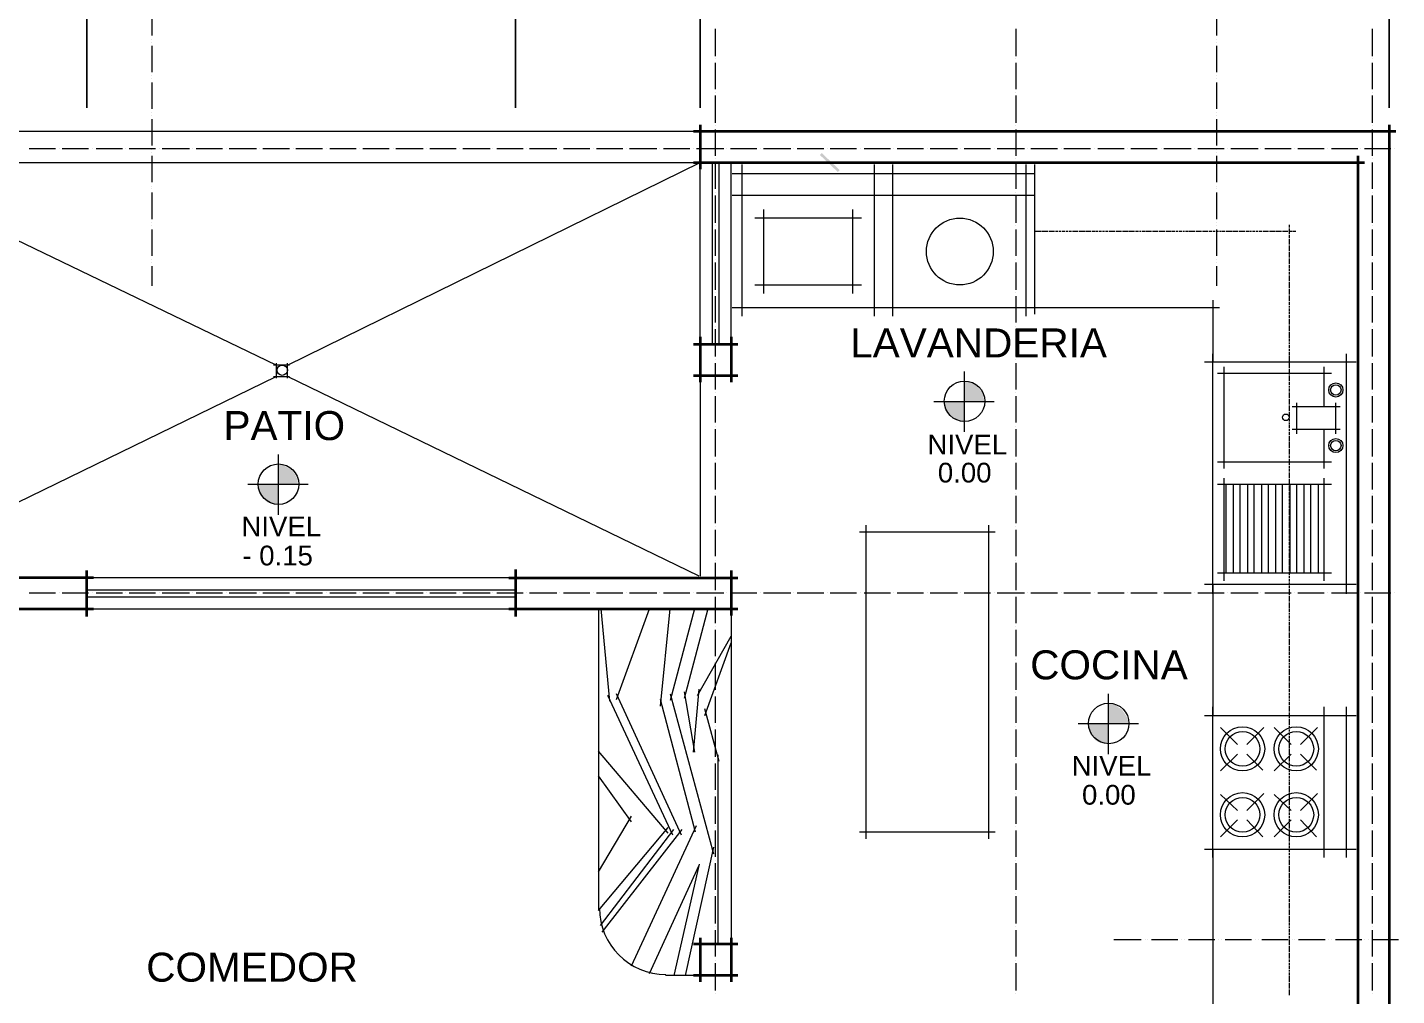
# Model space of a CAD drawing. Header units: millimetres. Extents: x 242 to 289.1, y 51.6 to 80.3.
# Drawn here: x 248.59 to 254.74, y 70.25 to 74.61 of the extents above; entities that cross this region are included whole.
import ezdxf

# ---------------------------------------------------------------- set-up
doc = ezdxf.new("R2010")
doc.units = ezdxf.units.MM
for name, color, linetype in [('PDF_0', 7, 'Continuous'), ('PDF_Arquitectura', 7, 'Continuous'), ('PDF_Ejes', 7, 'Continuous'), ('PDF_Muebles Fijos', 5, 'Continuous'), ('PDF_Muros', 7, 'Continuous'), ('PDF_Niveles', 2, 'Continuous'), ('PDF_Text', 7, 'Continuous'), ('PDF_Ventanas', 4, 'Continuous')]:
    doc.layers.add(name, color=color, linetype=linetype)
doc.styles.add('PDF ArialMT', font='arial.ttf')

msp = doc.modelspace()

# ---------------------------------------------------------------- hatches: boundary and pattern name
at = {"layer": 'PDF_0', "transparency": 33554559}
msp.add_hatch(color=256, dxfattribs=at).paths.add_polyline_path([(252.2324, 73.9565), (252.2408, 73.965), (252.1604, 74.0412), (252.1519, 74.0327)])
at = {"layer": 'PDF_Arquitectura', "true_color": 0x404040, "transparency": 33554559}
h = msp.add_hatch(color=250, dxfattribs=at)
h.paths.add_polyline_path([(252.7997, 72.9235), (252.7108, 72.9235), (252.7108, 72.9066), (252.715, 72.8897), (252.7319, 72.8643), (252.7446, 72.8516), (252.7573, 72.8431), (252.77, 72.8389), (252.787, 72.8346), (252.7997, 72.8304)])
h.paths.add_polyline_path([(252.8166, 73.0124), (252.7997, 73.0124), (252.7997, 72.9235), (252.8886, 72.9235), (252.8886, 72.9362), (252.8843, 72.9532), (252.8801, 72.9659), (252.8716, 72.9786), (252.8589, 72.9913), (252.8335, 73.0082)])
h = msp.add_hatch(color=250, dxfattribs=at)
h.paths.add_polyline_path([(249.7177, 72.551), (249.6288, 72.551), (249.6288, 72.5341), (249.6331, 72.5214), (249.6373, 72.5044), (249.6712, 72.4706), (249.6881, 72.4663), (249.7008, 72.4621), (249.7177, 72.4621)])
h.paths.add_polyline_path([(249.7347, 72.6399), (249.7177, 72.6399), (249.7177, 72.551), (249.8066, 72.551), (249.8066, 72.5679), (249.8024, 72.5806), (249.7939, 72.5976), (249.7855, 72.6103), (249.777, 72.6187), (249.7601, 72.6272), (249.7474, 72.6357)])
h = msp.add_hatch(color=250, dxfattribs=at)
h.paths.add_polyline_path([(253.4474, 71.4757), (253.3585, 71.4757), (253.3585, 71.4588), (253.3627, 71.4461), (253.3669, 71.4291), (253.3796, 71.4164), (253.3881, 71.4037), (253.4008, 71.3953), (253.4177, 71.391), (253.4304, 71.3868), (253.4474, 71.3868)])
h.paths.add_polyline_path([(253.4643, 71.5646), (253.4474, 71.5646), (253.4474, 71.4757), (253.5363, 71.4757), (253.5363, 71.4884), (253.532, 71.5053), (253.5066, 71.5434), (253.4897, 71.5519), (253.477, 71.5604)])

# ---------------------------------------------------------------- linework, layer by layer
at = {"layer": 'PDF_Arquitectura', "color": 250, "lineweight": 18, "true_color": 0x404040}
for points in [[(254.7089, 75.0403), (254.7089, 74.2444), (254.7089, 77.8089)], [(251.8641, 73.9988), (252.2959, 73.9988)]]:
    msp.add_lwpolyline(points, dxfattribs=at)
for points in [[(248.8583, 75.0403), (248.8583, 74.2444)], [(250.7845, 75.0403), (250.7845, 74.2444)], [(251.6143, 75.0403), (251.6143, 74.2444)]]:
    msp.add_lwpolyline(points, close=True, dxfattribs=at)
at = {"layer": 'PDF_Arquitectura', "lineweight": 5}
for points in [[(249.1504, 74.6889), (249.1504, 74.5703)], [(253.9342, 74.6889), (253.9342, 74.5703)], [(249.1504, 74.5534), (249.1504, 74.5534)], [(253.9342, 74.5534), (253.9342, 74.5534)], [(249.1504, 74.5365), (249.1504, 74.5365)], [(249.1504, 74.5238), (249.1504, 74.4052)], [(253.9342, 74.5365), (253.9342, 74.5365)], [(253.9342, 74.5238), (253.9342, 74.4052)], [(249.1504, 74.3883), (249.1504, 74.3883)], [(249.1504, 74.3756), (249.1504, 74.3756)], [(253.9342, 74.3883), (253.9342, 74.3883)], [(253.9342, 74.3756), (253.9342, 74.3756)], [(249.1504, 74.3587), (249.1504, 74.2401)], [(253.9342, 74.3587), (253.9342, 74.2401)], [(249.1504, 74.2232), (249.1504, 74.2232)], [(249.1504, 74.2105), (249.1504, 74.2105)], [(249.1504, 74.1936), (249.1504, 74.075)], [(253.9342, 74.2232), (253.9342, 74.2232)], [(253.9342, 74.2105), (253.9342, 74.2105)], [(253.9342, 74.1936), (253.9342, 74.075)], [(249.1504, 74.0581), (249.1504, 74.0581)], [(249.1504, 74.0454), (249.1504, 74.0454)], [(249.1504, 74.0285), (249.1504, 73.9099)], [(253.9342, 74.0581), (253.9342, 74.0581)], [(253.9342, 74.0454), (253.9342, 74.0454)], [(253.9342, 74.0285), (253.9342, 73.9099)], [(249.1504, 73.893), (249.1504, 73.893)], [(249.1504, 73.8803), (249.1504, 73.8803)], [(253.9342, 73.893), (253.9342, 73.893)], [(253.9342, 73.8803), (253.9342, 73.8803)], [(249.1504, 73.8634), (249.1504, 73.7448)], [(253.9342, 73.8634), (253.9342, 73.7448)], [(249.1504, 73.7279), (249.1504, 73.7279)], [(249.1504, 73.7152), (249.1504, 73.7152)], [(249.1504, 73.6983), (249.1504, 73.5797)], [(253.9342, 73.7279), (253.9342, 73.7279)], [(253.9342, 73.7152), (253.9342, 73.7152)], [(253.9342, 73.6983), (253.9342, 73.5797)], [(249.1504, 73.5628), (249.1504, 73.5628)], [(249.1504, 73.5501), (249.1504, 73.5501)], [(249.1504, 73.5332), (249.1504, 73.4443)], [(253.9342, 73.5628), (253.9342, 73.5628)], [(253.9342, 73.5501), (253.9342, 73.5501)], [(253.9342, 73.5332), (253.9342, 73.4443)], [(253.4728, 70.5063), (253.5955, 70.5063)], [(253.6125, 70.5063), (253.6125, 70.5063)], [(253.6252, 70.5063), (253.6252, 70.5063)], [(253.6421, 70.5063), (253.7606, 70.5063)], [(253.7776, 70.5063), (253.7776, 70.5063)], [(253.7903, 70.5063), (253.7903, 70.5063)], [(253.8072, 70.5063), (253.9258, 70.5063)], [(253.9427, 70.5063), (253.9427, 70.5063)], [(253.9554, 70.5063), (253.9554, 70.5063)], [(253.9723, 70.5063), (254.0909, 70.5063)], [(254.1078, 70.5063), (254.1078, 70.5063)], [(254.1205, 70.5063), (254.1205, 70.5063)], [(254.1374, 70.5063), (254.256, 70.5063)], [(254.2729, 70.5063), (254.2729, 70.5063)], [(254.2856, 70.5063), (254.2856, 70.5063)], [(254.3025, 70.5063), (254.4211, 70.5063)], [(254.438, 70.5063), (254.438, 70.5063)], [(254.4507, 70.5063), (254.4507, 70.5063)], [(254.4676, 70.5063), (254.5862, 70.5063)], [(254.5989, 70.5063), (254.5989, 70.5063)], [(254.6158, 70.5063), (254.6158, 70.5063)], [(254.6327, 70.5063), (254.7513, 70.5063)]]:
    msp.add_lwpolyline(points, dxfattribs=at)
at = {"layer": 'PDF_Arquitectura', "color": 250, "lineweight": 9, "true_color": 0x404040}
for points in [[(252.7997, 73.059), (252.7997, 72.7881)], [(252.9351, 72.9235), (252.6642, 72.9235)], [(249.7177, 72.6865), (249.7177, 72.4155)], [(249.8532, 72.551), (249.5823, 72.551)], [(253.4474, 71.6112), (253.4474, 71.3402)], [(253.5828, 71.4757), (253.3119, 71.4757)]]:
    msp.add_lwpolyline(points, dxfattribs=at)
at = {"layer": 'PDF_Arquitectura', "color": 250, "lineweight": 18, "true_color": 0x404040}
for centre in [(252.8018, 72.9257), (249.7198, 72.5531), (253.4495, 71.4778)]:
    msp.add_circle(centre, 0.091, dxfattribs=at)
at = {"layer": 'PDF_Ejes', "lineweight": 9}
for points in [[(251.682, 74.6), (251.682, 74.4772)], [(253.0325, 74.6), (253.0325, 74.4772)], [(254.6327, 74.6), (254.6327, 74.4772)], [(251.682, 74.4645), (251.682, 74.4645)], [(251.682, 74.4476), (251.682, 74.329)], [(253.0325, 74.4645), (253.0325, 74.4645)], [(253.0325, 74.4476), (253.0325, 74.329)], [(254.6327, 74.4645), (254.6327, 74.4645)], [(254.6327, 74.4476), (254.6327, 74.329)], [(251.682, 74.3121), (251.682, 74.3121)], [(253.0325, 74.3121), (253.0325, 74.3121)], [(254.6327, 74.3121), (254.6327, 74.3121)], [(251.682, 74.2994), (251.682, 74.1766)], [(253.0325, 74.2994), (253.0325, 74.1766)], [(254.6327, 74.2994), (254.6327, 74.1766)], [(251.682, 74.1639), (251.682, 74.1639)], [(251.682, 74.147), (251.682, 74.0285)], [(253.0325, 74.1639), (253.0325, 74.1639)], [(253.0325, 74.147), (253.0325, 74.0285)], [(254.6327, 74.1639), (254.6327, 74.1639)], [(254.6327, 74.147), (254.6327, 74.0285)], [(248.6001, 74.0623), (248.7186, 74.0623)], [(248.7356, 74.0623), (248.7356, 74.0623)], [(248.7483, 74.0623), (248.8668, 74.0623)], [(248.8837, 74.0623), (248.8837, 74.0623)], [(248.9007, 74.0623), (249.0192, 74.0623)], [(249.0319, 74.0623), (249.0319, 74.0623)], [(249.0488, 74.0623), (249.1674, 74.0623)], [(249.1843, 74.0623), (249.1843, 74.0623)], [(249.197, 74.0623), (249.3198, 74.0623)], [(249.3325, 74.0623), (249.3325, 74.0623)], [(249.3494, 74.0623), (249.468, 74.0623)], [(249.4849, 74.0623), (249.4849, 74.0623)], [(249.4976, 74.0623), (249.6204, 74.0623)], [(249.6331, 74.0623), (249.6331, 74.0623)], [(249.65, 74.0623), (249.7685, 74.0623)], [(249.7855, 74.0623), (249.7855, 74.0623)], [(249.7982, 74.0623), (249.9167, 74.0623)], [(249.9336, 74.0623), (249.9336, 74.0623)], [(249.9506, 74.0623), (250.0691, 74.0623)], [(250.0818, 74.0623), (250.0818, 74.0623)], [(250.0987, 74.0623), (250.2173, 74.0623)], [(250.2342, 74.0623), (250.2342, 74.0623)], [(250.2469, 74.0623), (250.3697, 74.0623)], [(250.3824, 74.0623), (250.3824, 74.0623)], [(250.3993, 74.0623), (250.5178, 74.0623)], [(250.5348, 74.0623), (250.5348, 74.0623)], [(250.5475, 74.0623), (250.6702, 74.0623)], [(250.6829, 74.0623), (250.6829, 74.0623)], [(250.6999, 74.0623), (250.8184, 74.0623)], [(250.8353, 74.0623), (250.8353, 74.0623)], [(250.848, 74.0623), (250.9708, 74.0623)], [(250.9835, 74.0623), (250.9835, 74.0623)], [(251.0005, 74.0623), (251.119, 74.0623)], [(251.1359, 74.0623), (251.1359, 74.0623)], [(251.1486, 74.0623), (251.2672, 74.0623)], [(251.2841, 74.0623), (251.2841, 74.0623)], [(251.2968, 74.0623), (251.4196, 74.0623)], [(251.4323, 74.0623), (251.4323, 74.0623)], [(251.4492, 74.0623), (251.5677, 74.0623)], [(251.5847, 74.0623), (251.5847, 74.0623)], [(251.5974, 74.0623), (251.7201, 74.0623)], [(251.7328, 74.0623), (251.7328, 74.0623)], [(251.7498, 74.0623), (251.8683, 74.0623)], [(251.8852, 74.0623), (251.8852, 74.0623)], [(251.8979, 74.0623), (252.0207, 74.0623)], [(252.0334, 74.0623), (252.0334, 74.0623)], [(252.0503, 74.0623), (252.1689, 74.0623)], [(252.1858, 74.0623), (252.1858, 74.0623)], [(252.1985, 74.0623), (252.317, 74.0623)], [(252.334, 74.0623), (252.334, 74.0623)], [(252.3509, 74.0623), (252.4695, 74.0623)], [(252.4822, 74.0623), (252.4822, 74.0623)], [(252.4991, 74.0623), (252.6176, 74.0623)], [(252.6346, 74.0623), (252.6346, 74.0623)], [(252.6473, 74.0623), (252.77, 74.0623)], [(252.7827, 74.0623), (252.7827, 74.0623)], [(252.7997, 74.0623), (252.9182, 74.0623)], [(252.9351, 74.0623), (252.9351, 74.0623)], [(252.9478, 74.0623), (253.0706, 74.0623)], [(253.0833, 74.0623), (253.0833, 74.0623)], [(253.1002, 74.0623), (253.2188, 74.0623)], [(253.2357, 74.0623), (253.2357, 74.0623)], [(253.2484, 74.0623), (253.3669, 74.0623)], [(253.3839, 74.0623), (253.3839, 74.0623)], [(253.4008, 74.0623), (253.5193, 74.0623)], [(253.532, 74.0623), (253.532, 74.0623)], [(253.549, 74.0623), (253.6675, 74.0623)], [(253.6844, 74.0623), (253.6844, 74.0623)], [(253.6971, 74.0623), (253.8199, 74.0623)], [(253.8326, 74.0623), (253.8326, 74.0623)], [(253.8495, 74.0623), (253.9681, 74.0623)], [(253.985, 74.0623), (253.985, 74.0623)], [(253.9977, 74.0623), (254.1205, 74.0623)], [(254.1332, 74.0623), (254.1332, 74.0623)], [(254.1501, 74.0623), (254.2687, 74.0623)], [(254.2856, 74.0623), (254.2856, 74.0623)], [(254.2983, 74.0623), (254.4168, 74.0623)], [(254.4338, 74.0623), (254.4338, 74.0623)], [(254.4507, 74.0623), (254.5692, 74.0623)], [(254.5819, 74.0623), (254.5819, 74.0623)], [(254.5989, 74.0623), (254.7174, 74.0623)], [(254.7343, 74.0623), (254.7343, 74.0623)], [(251.682, 74.0158), (251.682, 74.0158)], [(251.682, 73.9988), (251.682, 73.8803)], [(253.0325, 74.0158), (253.0325, 74.0158)], [(253.0325, 73.9988), (253.0325, 73.8803)], [(254.6327, 74.0158), (254.6327, 74.0158)], [(254.6327, 73.9988), (254.6327, 73.8803)], [(251.682, 73.8634), (251.682, 73.8634)], [(251.682, 73.8507), (251.682, 73.7279)], [(253.0325, 73.8634), (253.0325, 73.8634)], [(253.0325, 73.8507), (253.0325, 73.7279)], [(254.6327, 73.8634), (254.6327, 73.8634)], [(254.6327, 73.8507), (254.6327, 73.7279)], [(251.682, 73.7152), (251.682, 73.7152)], [(251.682, 73.6983), (251.682, 73.5797)], [(253.0325, 73.7152), (253.0325, 73.7152)], [(253.0325, 73.6983), (253.0325, 73.5797)], [(254.6327, 73.7152), (254.6327, 73.7152)], [(254.6327, 73.6983), (254.6327, 73.5797)], [(251.682, 73.5628), (251.682, 73.5628)], [(251.682, 73.5501), (251.682, 73.4273)], [(253.0325, 73.5628), (253.0325, 73.5628)], [(253.0325, 73.5501), (253.0325, 73.4273)], [(254.6327, 73.5628), (254.6327, 73.5628)], [(254.6327, 73.5501), (254.6327, 73.4273)], [(251.682, 73.4146), (251.682, 73.4146)], [(251.682, 73.3977), (251.682, 73.2791)], [(253.0325, 73.4146), (253.0325, 73.4146)], [(253.0325, 73.3977), (253.0325, 73.2791)], [(254.6327, 73.4146), (254.6327, 73.4146)], [(254.6327, 73.3977), (254.6327, 73.2791)], [(251.682, 73.2622), (251.682, 73.2622)], [(253.0325, 73.2622), (253.0325, 73.2622)], [(254.6327, 73.2622), (254.6327, 73.2622)], [(251.682, 73.2495), (251.682, 73.1267)], [(253.0325, 73.2495), (253.0325, 73.1267)], [(254.6327, 73.2495), (254.6327, 73.1267)], [(251.682, 73.114), (251.682, 73.114)], [(251.682, 73.0971), (251.682, 72.9786)], [(253.0325, 73.114), (253.0325, 73.114)], [(253.0325, 73.0971), (253.0325, 72.9786)], [(254.6327, 73.114), (254.6327, 73.114)], [(254.6327, 73.0971), (254.6327, 72.9786)], [(251.682, 72.9659), (251.682, 72.9659)], [(253.0325, 72.9659), (253.0325, 72.9659)], [(254.6327, 72.9659), (254.6327, 72.9659)], [(251.682, 72.9489), (251.682, 72.8304)], [(253.0325, 72.9489), (253.0325, 72.8304)], [(254.6327, 72.9489), (254.6327, 72.8304)], [(251.682, 72.8135), (251.682, 72.8135)], [(251.682, 72.8008), (251.682, 72.678)], [(253.0325, 72.8135), (253.0325, 72.8135)], [(253.0325, 72.8008), (253.0325, 72.678)], [(254.6327, 72.8135), (254.6327, 72.8135)], [(254.6327, 72.8008), (254.6327, 72.678)], [(251.682, 72.6653), (251.682, 72.6653)], [(251.682, 72.6484), (251.682, 72.5298)], [(253.0325, 72.6653), (253.0325, 72.6653)], [(253.0325, 72.6484), (253.0325, 72.5298)], [(254.6327, 72.6653), (254.6327, 72.6653)], [(254.6327, 72.6484), (254.6327, 72.5298)], [(251.682, 72.5129), (251.682, 72.5129)], [(251.682, 72.5002), (251.682, 72.3774)], [(253.0325, 72.5129), (253.0325, 72.5129)], [(253.0325, 72.5002), (253.0325, 72.3774)], [(254.6327, 72.5129), (254.6327, 72.5129)], [(254.6327, 72.5002), (254.6327, 72.3774)], [(251.682, 72.3647), (251.682, 72.3647)], [(251.682, 72.3478), (251.682, 72.2293)], [(253.0325, 72.3647), (253.0325, 72.3647)], [(253.0325, 72.3478), (253.0325, 72.2293)], [(254.6327, 72.3647), (254.6327, 72.3647)], [(254.6327, 72.3478), (254.6327, 72.2293)], [(251.682, 72.2123), (251.682, 72.2123)], [(251.682, 72.1996), (251.682, 72.0769)], [(253.0325, 72.2123), (253.0325, 72.2123)], [(253.0325, 72.1996), (253.0325, 72.0769)], [(254.6327, 72.2123), (254.6327, 72.2123)], [(254.6327, 72.1996), (254.6327, 72.0769)], [(248.6001, 72.0642), (248.7186, 72.0642)], [(248.7356, 72.0642), (248.7356, 72.0642)], [(248.7483, 72.0642), (248.8668, 72.0642)], [(248.8837, 72.0642), (248.8837, 72.0642)], [(248.9007, 72.0642), (249.0192, 72.0642)], [(249.0319, 72.0642), (249.0319, 72.0642)], [(249.0488, 72.0642), (249.1674, 72.0642)], [(249.1843, 72.0642), (249.1843, 72.0642)], [(249.197, 72.0642), (249.3198, 72.0642)], [(249.3325, 72.0642), (249.3325, 72.0642)], [(249.3494, 72.0642), (249.468, 72.0642)], [(249.4849, 72.0642), (249.4849, 72.0642)], [(249.4976, 72.0642), (249.6204, 72.0642)], [(249.6331, 72.0642), (249.6331, 72.0642)], [(249.65, 72.0642), (249.7685, 72.0642)], [(249.7855, 72.0642), (249.7855, 72.0642)], [(249.7982, 72.0642), (249.9167, 72.0642)], [(249.9336, 72.0642), (249.9336, 72.0642)], [(249.9506, 72.0642), (250.0691, 72.0642)], [(250.0818, 72.0642), (250.0818, 72.0642)], [(250.0987, 72.0642), (250.2173, 72.0642)], [(250.2342, 72.0642), (250.2342, 72.0642)], [(250.2469, 72.0642), (250.3697, 72.0642)], [(250.3824, 72.0642), (250.3824, 72.0642)], [(250.3993, 72.0642), (250.5178, 72.0642)], [(250.5348, 72.0642), (250.5348, 72.0642)], [(250.5475, 72.0642), (250.6702, 72.0642)], [(250.6829, 72.0642), (250.6829, 72.0642)], [(250.6999, 72.0642), (250.8184, 72.0642)], [(250.8353, 72.0642), (250.8353, 72.0642)], [(250.848, 72.0642), (250.9708, 72.0642)], [(250.9835, 72.0642), (250.9835, 72.0642)], [(251.0005, 72.0642), (251.119, 72.0642)], [(251.1359, 72.0642), (251.1359, 72.0642)], [(251.1486, 72.0642), (251.2672, 72.0642)], [(251.2841, 72.0642), (251.2841, 72.0642)], [(251.2968, 72.0642), (251.4196, 72.0642)], [(251.4323, 72.0642), (251.4323, 72.0642)], [(251.4492, 72.0642), (251.5677, 72.0642)], [(251.5847, 72.0642), (251.5847, 72.0642)], [(251.5974, 72.0642), (251.7201, 72.0642)], [(251.682, 72.0642), (251.682, 72.0642)], [(251.682, 72.0472), (251.682, 71.9287)], [(251.7328, 72.0642), (251.7328, 72.0642)], [(251.7498, 72.0642), (251.8683, 72.0642)], [(251.8852, 72.0642), (251.8852, 72.0642)], [(251.8979, 72.0642), (252.0207, 72.0642)], [(252.0334, 72.0642), (252.0334, 72.0642)], [(252.0503, 72.0642), (252.1689, 72.0642)], [(252.1858, 72.0642), (252.1858, 72.0642)], [(252.1985, 72.0642), (252.317, 72.0642)], [(252.334, 72.0642), (252.334, 72.0642)], [(252.3509, 72.0642), (252.4695, 72.0642)], [(252.4822, 72.0642), (252.4822, 72.0642)], [(252.4991, 72.0642), (252.6176, 72.0642)], [(252.6346, 72.0642), (252.6346, 72.0642)], [(252.6473, 72.0642), (252.77, 72.0642)], [(252.7827, 72.0642), (252.7827, 72.0642)], [(252.7997, 72.0642), (252.9182, 72.0642)], [(252.9351, 72.0642), (252.9351, 72.0642)], [(252.9478, 72.0642), (253.0706, 72.0642)], [(253.0325, 72.0642), (253.0325, 72.0642)], [(253.0325, 72.0472), (253.0325, 71.9287)], [(253.0833, 72.0642), (253.0833, 72.0642)], [(253.1002, 72.0642), (253.2188, 72.0642)], [(253.2357, 72.0642), (253.2357, 72.0642)], [(253.2484, 72.0642), (253.3669, 72.0642)], [(253.3839, 72.0642), (253.3839, 72.0642)], [(253.4008, 72.0642), (253.5193, 72.0642)], [(253.532, 72.0642), (253.532, 72.0642)], [(253.549, 72.0642), (253.6675, 72.0642)], [(253.6844, 72.0642), (253.6844, 72.0642)], [(253.6971, 72.0642), (253.8199, 72.0642)], [(253.8326, 72.0642), (253.8326, 72.0642)], [(253.8495, 72.0642), (253.9681, 72.0642)], [(253.985, 72.0642), (253.985, 72.0642)], [(253.9977, 72.0642), (254.1205, 72.0642)], [(254.1332, 72.0642), (254.1332, 72.0642)], [(254.1501, 72.0642), (254.2687, 72.0642)], [(254.2856, 72.0642), (254.2856, 72.0642)], [(254.2983, 72.0642), (254.4168, 72.0642)], [(254.4338, 72.0642), (254.4338, 72.0642)], [(254.4507, 72.0642), (254.5692, 72.0642)], [(254.5819, 72.0642), (254.5819, 72.0642)], [(254.5989, 72.0642), (254.7174, 72.0642)], [(254.6327, 72.0642), (254.6327, 72.0642)], [(254.6327, 72.0472), (254.6327, 71.9287)], [(254.7343, 72.0642), (254.7343, 72.0642)], [(251.682, 71.9118), (251.682, 71.9118)], [(253.0325, 71.9118), (253.0325, 71.9118)], [(254.6327, 71.9118), (254.6327, 71.9118)], [(251.682, 71.8991), (251.682, 71.7805)], [(253.0325, 71.8991), (253.0325, 71.7805)], [(254.6327, 71.8991), (254.6327, 71.7805)], [(251.682, 71.7636), (251.682, 71.7636)], [(251.682, 71.7509), (251.682, 71.6281)], [(253.0325, 71.7636), (253.0325, 71.7636)], [(253.0325, 71.7509), (253.0325, 71.6281)], [(254.6327, 71.7636), (254.6327, 71.7636)], [(254.6327, 71.7509), (254.6327, 71.6281)], [(251.682, 71.6154), (251.682, 71.6154)], [(253.0325, 71.6154), (253.0325, 71.6154)], [(254.6327, 71.6154), (254.6327, 71.6154)], [(251.682, 71.5985), (251.682, 71.4799)], [(253.0325, 71.5985), (253.0325, 71.4799)], [(254.6327, 71.5985), (254.6327, 71.4799)], [(251.682, 71.463), (251.682, 71.463)], [(251.682, 71.4503), (251.682, 71.3275)], [(253.0325, 71.463), (253.0325, 71.463)], [(253.0325, 71.4503), (253.0325, 71.3275)], [(254.6327, 71.463), (254.6327, 71.463)], [(254.6327, 71.4503), (254.6327, 71.3275)], [(251.682, 71.3148), (251.682, 71.3148)], [(251.682, 71.2979), (251.682, 71.1794)], [(253.0325, 71.3148), (253.0325, 71.3148)], [(253.0325, 71.2979), (253.0325, 71.1794)], [(254.6327, 71.3148), (254.6327, 71.3148)], [(254.6327, 71.2979), (254.6327, 71.1794)], [(251.682, 71.1624), (251.682, 71.1624)], [(251.682, 71.1497), (251.682, 71.027)], [(253.0325, 71.1624), (253.0325, 71.1624)], [(253.0325, 71.1497), (253.0325, 71.027)], [(254.6327, 71.1624), (254.6327, 71.1624)], [(254.6327, 71.1497), (254.6327, 71.027)], [(251.682, 71.0143), (251.682, 71.0143)], [(251.682, 70.9973), (251.682, 70.8788)], [(253.0325, 71.0143), (253.0325, 71.0143)], [(253.0325, 70.9973), (253.0325, 70.8788)], [(254.6327, 71.0143), (254.6327, 71.0143)], [(254.6327, 70.9973), (254.6327, 70.8788)], [(251.682, 70.8619), (251.682, 70.8619)], [(253.0325, 70.8619), (253.0325, 70.8619)], [(254.6327, 70.8619), (254.6327, 70.8619)], [(251.682, 70.8492), (251.682, 70.7306)], [(253.0325, 70.8492), (253.0325, 70.7306)], [(254.6327, 70.8492), (254.6327, 70.7306)], [(251.682, 70.7137), (251.682, 70.7137)], [(251.682, 70.701), (251.682, 70.5782)], [(253.0325, 70.7137), (253.0325, 70.7137)], [(253.0325, 70.701), (253.0325, 70.5782)], [(254.6327, 70.7137), (254.6327, 70.7137)], [(254.6327, 70.701), (254.6327, 70.5782)], [(251.682, 70.5655), (251.682, 70.5655)], [(253.0325, 70.5655), (253.0325, 70.5655)], [(254.6327, 70.5655), (254.6327, 70.5655)], [(251.682, 70.5486), (251.682, 70.4301)], [(253.0325, 70.5486), (253.0325, 70.4301)], [(254.6327, 70.5486), (254.6327, 70.4301)], [(251.682, 70.4131), (251.682, 70.4131)], [(251.682, 70.4004), (251.682, 70.2776)], [(253.0325, 70.4131), (253.0325, 70.4131)], [(253.0325, 70.4004), (253.0325, 70.2776)], [(254.6327, 70.4131), (254.6327, 70.4131)], [(254.6327, 70.4004), (254.6327, 70.2776)], [(251.682, 70.2649), (251.682, 70.2649)], [(253.0325, 70.2649), (253.0325, 70.2649)], [(254.6327, 70.2649), (254.6327, 70.2649)]]:
    msp.add_lwpolyline(points, dxfattribs=at)
at = {"layer": 'PDF_Muebles Fijos', "lineweight": 5}
for points in [[(249.7601, 73.0886), (251.6143, 73.9988)], [(253.1172, 73.948), (252.4398, 73.948), (251.7582, 73.948)], [(251.8006, 73.9904), (251.8006, 73.8083)], [(252.3975, 73.8083), (252.3975, 73.9904)], [(252.4779, 73.9904), (252.4779, 73.8083)], [(253.0791, 73.8083), (253.0791, 73.9904)], [(253.1172, 73.3172), (253.1172, 73.9904)], [(253.1172, 73.8507), (252.4398, 73.8507), (251.7582, 73.8507)], [(251.8006, 73.8507), (251.8006, 73.3088)], [(252.3975, 73.3088), (252.3975, 73.8507)], [(252.4779, 73.8507), (252.4779, 73.3088)], [(253.0791, 73.3088), (253.0791, 73.8507)], [(251.8979, 73.7872), (251.8979, 73.4104)], [(252.3001, 73.4104), (252.3001, 73.7872)], [(252.3382, 73.7491), (251.8598, 73.7491)], [(249.7093, 73.0886), (248.4985, 73.6729)], [(251.8598, 73.4485), (252.3382, 73.4485)], [(251.7582, 73.3469), (252.4398, 73.3469), (253.1172, 73.3469)], [(253.0875, 73.3469), (253.9469, 73.3469)], [(253.9173, 73.3807), (253.9173, 73.1013)], [(253.9173, 72.0599), (253.9173, 73.1394)], [(254.5184, 72.0599), (254.5184, 73.1394)], [(249.7685, 73.0886), (249.6966, 73.0886)], [(249.7093, 73.0971), (249.7093, 73.0294)], [(249.7601, 73.0294), (249.7601, 73.0971)], [(254.5608, 73.1013), (253.8792, 73.1013)], [(253.9681, 72.623), (253.9681, 73.0802)], [(254.4168, 72.9024), (254.4168, 73.0802)], [(247.8508, 72.1319), (249.7093, 73.0378)], [(249.6966, 73.0378), (249.7685, 73.0378)], [(251.6101, 72.1404), (249.7601, 73.0378)], [(254.4507, 73.0505), (253.9385, 73.0505)], [(254.2729, 72.9024), (254.4888, 72.9024)], [(254.2941, 72.7796), (254.2941, 72.9193)], [(254.4676, 72.9193), (254.4676, 72.7796)], [(254.2729, 72.8008), (254.4888, 72.8008)], [(254.4168, 72.623), (254.4168, 72.8008)], [(254.4507, 72.6526), (253.9385, 72.6526)], [(254.4507, 72.551), (253.9385, 72.551)], [(253.9681, 72.1192), (253.9681, 72.5806)], [(253.9766, 72.1531), (253.9766, 72.551)], [(254.0104, 72.1531), (254.0104, 72.551)], [(254.0401, 72.1531), (254.0401, 72.551)], [(254.0739, 72.1531), (254.0739, 72.551)], [(254.1036, 72.1531), (254.1036, 72.551)], [(254.1374, 72.1531), (254.1374, 72.551)], [(254.1671, 72.1531), (254.1671, 72.551)], [(254.2009, 72.1531), (254.2009, 72.551)], [(254.2306, 72.1531), (254.2306, 72.551)], [(254.2644, 72.1531), (254.2644, 72.551)], [(254.2941, 72.1531), (254.2941, 72.551)], [(254.3279, 72.1531), (254.3279, 72.551)], [(254.3576, 72.1531), (254.3576, 72.551)], [(254.3914, 72.1531), (254.3914, 72.551)], [(254.4168, 72.1192), (254.4168, 72.5806)], [(252.3297, 72.3393), (252.9394, 72.3393)], [(252.3594, 70.9592), (252.3594, 72.369)], [(252.9097, 72.369), (252.9097, 70.9592)], [(254.5608, 72.1023), (253.8792, 72.1023)], [(253.9173, 72.1023), (253.9173, 71.5138)], [(254.4507, 72.1531), (253.9385, 72.1531)], [(251.1571, 71.9922), (251.1571, 70.6375), (251.4704, 71.01)], [(251.2079, 71.5773), (251.1698, 71.9922)], [(251.2375, 71.5858), (251.3857, 71.9922)], [(251.4365, 71.5561), (251.4788, 71.9922)], [(251.5889, 71.9922), (251.4788, 71.5815)], [(251.6482, 71.9922), (251.5423, 71.59)], [(251.754, 71.988), (251.754, 70.4893)], [(251.6016, 71.6027), (251.754, 71.8694)], [(251.6355, 71.5138), (251.754, 71.8398)], [(251.4915, 70.9762), (251.1994, 71.6027)], [(251.5296, 70.9762), (251.2375, 71.6112)], [(251.4788, 71.6112), (251.6736, 70.8915)], [(251.5423, 71.6196), (251.5889, 71.3487)], [(251.5847, 71.3487), (251.6101, 71.6323)], [(251.5931, 70.9889), (251.4365, 71.5858)], [(251.699, 71.3064), (251.6355, 71.5434)], [(253.9173, 70.8746), (253.9173, 71.5519)], [(254.4168, 70.8746), (254.4168, 71.5519)], [(254.5184, 70.8746), (254.5184, 71.5519)], [(253.8792, 71.5138), (254.4168, 71.5138), (254.5608, 71.5138)], [(254.0274, 71.3826), (253.9512, 71.4588)], [(254.0697, 71.3826), (254.1459, 71.4588)], [(254.2687, 71.3826), (254.1925, 71.4588)], [(254.311, 71.3826), (254.3872, 71.4588)], [(251.4704, 70.9846), (251.1571, 71.3529)], [(251.6947, 70.4851), (251.6947, 71.336)], [(253.9512, 71.264), (254.0274, 71.3402)], [(254.1417, 71.2683), (254.0697, 71.3402)], [(254.1925, 71.264), (254.2687, 71.3402)], [(254.383, 71.2683), (254.311, 71.3402)], [(251.3053, 71.0354), (251.1571, 71.2429)], [(254.0274, 71.0862), (253.9512, 71.1582)], [(254.0697, 71.0862), (254.1459, 71.1624)], [(254.2687, 71.0862), (254.1925, 71.1582)], [(254.311, 71.0862), (254.3872, 71.1624)], [(251.1571, 70.8111), (251.3053, 71.0608)], [(251.1656, 70.5698), (251.4958, 71.0016)], [(251.174, 70.5401), (251.5339, 71.0016)], [(251.3053, 70.3877), (251.5974, 71.0185)], [(252.9394, 70.9889), (252.3297, 70.9889)], [(253.9512, 70.9677), (254.0274, 71.0439)], [(254.1417, 70.9677), (254.0697, 71.0439)], [(254.1925, 70.9677), (254.2687, 71.0439)], [(254.383, 70.9677), (254.311, 71.0439)], [(251.6736, 70.9211), (251.5466, 70.3454)], [(253.8792, 70.9127), (254.4168, 70.9127), (254.5608, 70.9127)], [(253.9173, 70.9127), (253.9173, 69.9474)], [(251.3857, 70.3538), (251.6101, 70.8407)], [(251.6101, 70.8449), (251.4958, 70.3454)], [(251.6101, 70.3454), (251.4577, 70.3454)]]:
    msp.add_lwpolyline(points, dxfattribs=at)
for centre, radius in [((252.7806, 73.5988), 0.1503), ((249.7368, 73.0654), 0.0233), ((254.4697, 72.9765), 0.0318), ((254.4697, 72.9765), 0.0233), ((254.2454, 72.8537), 0.0148), ((254.4697, 72.7267), 0.0318), ((254.4697, 72.7267), 0.0233), ((254.0506, 71.3635), 0.0995), ((254.0506, 71.3635), 0.0783), ((254.2919, 71.3635), 0.0995), ((254.2919, 71.3635), 0.0783), ((254.0506, 71.0672), 0.0995), ((254.0506, 71.0672), 0.0783), ((254.2919, 71.0672), 0.0995), ((254.2919, 71.0672), 0.0783)]:
    msp.add_circle(centre, radius, dxfattribs=at)
msp.add_arc((251.4598, 70.6481), 0.2985, 180.00004, 269.99996, dxfattribs=at)
at = {"layer": 'PDF_Muros', "lineweight": 18}
for points in [[(251.6016, 74.1385), (247.6772, 74.1385)], [(247.8169, 73.9988), (251.6143, 73.9988)]]:
    msp.add_lwpolyline(points, dxfattribs=at)
at = {"layer": 'PDF_Muros', "lineweight": 35}
for points in [[(254.7386, 74.1385), (251.5847, 74.1385)], [(251.6143, 74.1682), (251.6143, 73.9692)], [(254.7089, 74.1682), (254.7089, 61.2604)], [(251.5847, 73.9988), (254.5989, 73.9988)], [(254.5692, 74.0285), (254.5692, 69.304)], [(251.6143, 73.2156), (251.6143, 73.0124)], [(251.754, 73.2156), (251.754, 73.0124)], [(251.5847, 73.1818), (251.7836, 73.1818)], [(251.5847, 73.0421), (251.7836, 73.0421)], [(248.8583, 71.9583), (248.8583, 72.1658)], [(250.7845, 72.17), (250.7845, 71.9583)], [(251.754, 72.1658), (251.754, 71.9626)], [(248.888, 72.1319), (247.6772, 72.1319)], [(250.7549, 72.1319), (251.7836, 72.1319)], [(247.8169, 71.9922), (248.888, 71.9922)], [(250.7549, 71.9922), (251.7836, 71.9922)], [(251.6143, 70.5147), (251.6143, 70.3157)], [(251.754, 70.5147), (251.754, 70.3157)], [(251.7836, 70.4851), (251.5847, 70.4851)], [(251.7836, 70.3454), (251.5847, 70.3454)]]:
    msp.add_lwpolyline(points, dxfattribs=at)
at = {"layer": 'PDF_Muros', "color": 9, "lineweight": 5, "true_color": 0xbababa}
for points in [[(254.2602, 73.7194), (254.2602, 73.7067)], [(254.2602, 73.7025), (254.2602, 73.6898), (254.2729, 73.6898)], [(253.1172, 73.6898), (253.1341, 73.6898), (253.1468, 73.6898)], [(253.151, 73.6898), (253.1637, 73.6898), (253.1764, 73.6898)], [(253.1807, 73.6898), (253.1934, 73.6898), (253.2061, 73.6898)], [(253.2103, 73.6898), (253.223, 73.6898)], [(253.2272, 73.6898), (253.2357, 73.6898)], [(253.2399, 73.6898), (253.2526, 73.6898)], [(253.2569, 73.6898), (253.2653, 73.6898)], [(253.2696, 73.6898), (253.2823, 73.6898)], [(253.2865, 73.6898), (253.2992, 73.6898), (253.3119, 73.6898)], [(253.3161, 73.6898), (253.3288, 73.6898), (253.3415, 73.6898)], [(253.3458, 73.6898), (253.3585, 73.6898), (253.3712, 73.6898)], [(253.3754, 73.6898), (253.3881, 73.6898)], [(253.3923, 73.6898), (253.4008, 73.6898)], [(253.405, 73.6898), (253.4177, 73.6898)], [(253.422, 73.6898), (253.4304, 73.6898)], [(253.4347, 73.6898), (253.4474, 73.6898)], [(253.4516, 73.6898), (253.4643, 73.6898), (253.477, 73.6898)], [(253.4812, 73.6898), (253.4939, 73.6898), (253.5066, 73.6898)], [(253.5109, 73.6898), (253.5236, 73.6898), (253.5363, 73.6898)], [(253.5405, 73.6898), (253.5532, 73.6898), (253.5659, 73.6898)], [(253.5701, 73.6898), (253.5828, 73.6898)], [(253.5871, 73.6898), (253.5955, 73.6898)], [(253.5998, 73.6898), (253.6125, 73.6898)], [(253.6167, 73.6898), (253.6294, 73.6898), (253.6421, 73.6898)], [(253.6463, 73.6898), (253.659, 73.6898), (253.6717, 73.6898)], [(253.676, 73.6898), (253.6887, 73.6898), (253.7014, 73.6898)], [(253.7056, 73.6898), (253.7183, 73.6898), (253.731, 73.6898)], [(253.7352, 73.6898), (253.7479, 73.6898)], [(253.7522, 73.6898), (253.7606, 73.6898)], [(253.7649, 73.6898), (253.7776, 73.6898)], [(253.7818, 73.6898), (253.7903, 73.6898)], [(253.7945, 73.6898), (253.8072, 73.6898)], [(253.8114, 73.6898), (253.8241, 73.6898), (253.8368, 73.6898)], [(253.8411, 73.6898), (253.8538, 73.6898), (253.8665, 73.6898)], [(253.8707, 73.6898), (253.8834, 73.6898), (253.8961, 73.6898)], [(253.9003, 73.6898), (253.9131, 73.6898)], [(253.9173, 73.6898), (253.9258, 73.6898)], [(253.93, 73.6898), (253.9427, 73.6898)], [(253.9469, 73.6898), (253.9554, 73.6898)], [(253.9596, 73.6898), (253.9723, 73.6898)], [(253.9766, 73.6898), (253.9893, 73.6898), (254.002, 73.6898)], [(254.0062, 73.6898), (254.0189, 73.6898), (254.0316, 73.6898)], [(254.0358, 73.6898), (254.0485, 73.6898), (254.0612, 73.6898)], [(254.0655, 73.6898), (254.0782, 73.6898)], [(254.0824, 73.6898), (254.0909, 73.6898)], [(254.0951, 73.6898), (254.1078, 73.6898)], [(254.112, 73.6898), (254.1205, 73.6898)], [(254.1247, 73.6898), (254.1374, 73.6898)], [(254.1417, 73.6898), (254.1544, 73.6898), (254.1671, 73.6898)], [(254.1713, 73.6898), (254.184, 73.6898), (254.1967, 73.6898)], [(254.2009, 73.6898), (254.2136, 73.6898), (254.2263, 73.6898)], [(254.2306, 73.6898), (254.2433, 73.6898), (254.256, 73.6898)], [(254.2602, 73.6856), (254.2602, 73.6771)], [(254.2602, 73.6729), (254.2602, 73.6602)], [(254.2602, 73.6559), (254.2602, 73.6432), (254.2602, 73.6305)], [(254.2771, 73.6898), (254.2898, 73.6898)], [(254.2602, 73.6263), (254.2602, 73.6136), (254.2602, 73.6009)], [(254.2602, 73.5967), (254.2602, 73.584), (254.2602, 73.5713)], [(254.2602, 73.567), (254.2602, 73.5543), (254.2602, 73.5416)], [(254.2602, 73.5374), (254.2602, 73.5247)], [(254.2602, 73.5205), (254.2602, 73.512)], [(254.2602, 73.5078), (254.2602, 73.4951)], [(254.2602, 73.4908), (254.2602, 73.4781), (254.2602, 73.4654)], [(254.2602, 73.4612), (254.2602, 73.4485), (254.2602, 73.4358)], [(254.2602, 73.4316), (254.2602, 73.4189), (254.2602, 73.4062)], [(254.2602, 73.4019), (254.2602, 73.3892), (254.2602, 73.3765)], [(254.2602, 73.3723), (254.2602, 73.3596)], [(254.2602, 73.3553), (254.2602, 73.3469)], [(254.2602, 73.3426), (254.2602, 73.3299)], [(254.2602, 73.3257), (254.2602, 73.3172)], [(254.2602, 73.313), (254.2602, 73.3003)], [(254.2602, 73.2961), (254.2602, 73.2834), (254.2602, 73.2707)], [(254.2602, 73.2664), (254.2602, 73.2537), (254.2602, 73.241)], [(254.2602, 73.2368), (254.2602, 73.2241), (254.2602, 73.2114)], [(254.2602, 73.2072), (254.2602, 73.1945)], [(254.2602, 73.1902), (254.2602, 73.1818)], [(254.2602, 73.1775), (254.2602, 73.1648)], [(254.2602, 73.1606), (254.2602, 73.1521)], [(254.2602, 73.1479), (254.2602, 73.1352)], [(254.2602, 73.131), (254.2602, 73.1183), (254.2602, 73.1056)], [(254.2602, 73.1013), (254.2602, 73.0886), (254.2602, 73.0759)], [(254.2602, 73.0717), (254.2602, 73.059), (254.2602, 73.0463)], [(254.2602, 73.0421), (254.2602, 73.0294), (254.2602, 73.0167)], [(254.2602, 73.0124), (254.2602, 72.9997)], [(254.2602, 72.9955), (254.2602, 72.987)], [(254.2602, 72.9828), (254.2602, 72.9701)], [(254.2602, 72.9659), (254.2602, 72.9532), (254.2602, 72.9405)], [(254.2602, 72.9362), (254.2602, 72.9235), (254.2602, 72.9108)], [(254.2602, 72.9066), (254.2602, 72.8939), (254.2602, 72.8812)], [(254.2602, 72.877), (254.2602, 72.8643), (254.2602, 72.8516)], [(254.2602, 72.8473), (254.2602, 72.8346)], [(254.2602, 72.8304), (254.2602, 72.8219)], [(254.2602, 72.8177), (254.2602, 72.805)], [(254.2602, 72.8008), (254.2602, 72.7923)], [(254.2602, 72.7881), (254.2602, 72.7754)], [(254.2602, 72.7711), (254.2602, 72.7584), (254.2602, 72.7457)], [(254.2602, 72.7415), (254.2602, 72.7288), (254.2602, 72.7161)], [(254.2602, 72.7119), (254.2602, 72.6992), (254.2602, 72.6865)], [(254.2602, 72.6822), (254.2602, 72.6695)], [(254.2602, 72.6653), (254.2602, 72.6568)], [(254.2602, 72.6526), (254.2602, 72.6399)], [(254.2602, 72.6357), (254.2602, 72.6272)], [(254.2602, 72.623), (254.2602, 72.6103)], [(254.2602, 72.606), (254.2602, 72.5933), (254.2602, 72.5806)], [(254.2602, 72.5764), (254.2602, 72.5637), (254.2602, 72.551)], [(254.2602, 72.5468), (254.2602, 72.5341), (254.2602, 72.5214)], [(254.2602, 72.5171), (254.2602, 72.5044)], [(254.2602, 72.5002), (254.2602, 72.4917)], [(254.2602, 72.4875), (254.2602, 72.4748)], [(254.2602, 72.4706), (254.2602, 72.4621)], [(254.2602, 72.4579), (254.2602, 72.4452)], [(254.2602, 72.4409), (254.2602, 72.4282), (254.2602, 72.4155)], [(254.2602, 72.4113), (254.2602, 72.3986), (254.2602, 72.3859)], [(254.2602, 72.3817), (254.2602, 72.369), (254.2602, 72.3563)], [(254.2602, 72.352), (254.2602, 72.3393), (254.2602, 72.3266)], [(254.2602, 72.3224), (254.2602, 72.3097)], [(254.2602, 72.3055), (254.2602, 72.297)], [(254.2602, 72.2928), (254.2602, 72.2801)], [(254.2602, 72.2758), (254.2602, 72.2674)], [(254.2602, 72.2631), (254.2602, 72.2504)], [(254.2602, 72.2462), (254.2602, 72.2335), (254.2602, 72.2208)], [(254.2602, 72.2166), (254.2602, 72.2039), (254.2602, 72.1912)], [(254.2602, 72.1869), (254.2602, 72.1742), (254.2602, 72.1615)], [(254.2602, 72.1573), (254.2602, 72.1446)], [(254.2602, 72.1404), (254.2602, 72.1319)], [(254.2602, 72.1277), (254.2602, 72.115)], [(254.2602, 72.1107), (254.2602, 72.1023)], [(254.2602, 72.098), (254.2602, 72.0853)], [(254.2602, 72.0811), (254.2602, 72.0684), (254.2602, 72.0557)], [(254.2602, 72.0515), (254.2602, 72.0388), (254.2602, 72.0261)], [(254.2602, 72.0218), (254.2602, 72.0091), (254.2602, 71.9964)], [(254.2602, 71.9922), (254.2602, 71.9795)], [(254.2602, 71.9753), (254.2602, 71.9668)], [(254.2602, 71.9626), (254.2602, 71.9499)], [(254.2602, 71.9456), (254.2602, 71.9372)], [(254.2602, 71.9329), (254.2602, 71.9202)], [(254.2602, 71.916), (254.2602, 71.9033), (254.2602, 71.8906)], [(254.2602, 71.8863), (254.2602, 71.8736), (254.2602, 71.8609)], [(254.2602, 71.8567), (254.2602, 71.844), (254.2602, 71.8313)], [(254.2602, 71.8271), (254.2602, 71.8144), (254.2602, 71.8017)], [(254.2602, 71.7974), (254.2602, 71.7847)], [(254.2602, 71.7805), (254.2602, 71.772)], [(254.2602, 71.7678), (254.2602, 71.7551)], [(254.2602, 71.7509), (254.2602, 71.7424)], [(254.2602, 71.7382), (254.2602, 71.7255)], [(254.2602, 71.7212), (254.2602, 71.7085), (254.2602, 71.6958)], [(254.2602, 71.6916), (254.2602, 71.6789), (254.2602, 71.6662)], [(254.2602, 71.662), (254.2602, 71.6493), (254.2602, 71.6366)], [(254.2602, 71.6323), (254.2602, 71.6196)], [(254.2602, 71.6154), (254.2602, 71.6069)], [(254.2602, 71.6027), (254.2602, 71.59)], [(254.2602, 71.5858), (254.2602, 71.5773)], [(254.2602, 71.5731), (254.2602, 71.5604)], [(254.2602, 71.5561), (254.2602, 71.5434), (254.2602, 71.5307)], [(254.2602, 71.5265), (254.2602, 71.5138), (254.2602, 71.5011)], [(254.2602, 71.4969), (254.2602, 71.4842), (254.2602, 71.4715)], [(254.2602, 71.4672), (254.2602, 71.4545)], [(254.2602, 71.4503), (254.2602, 71.4418)], [(254.2602, 71.4376), (254.2602, 71.4249)], [(254.2602, 71.4207), (254.2602, 71.4122)], [(254.2602, 71.408), (254.2602, 71.3953)], [(254.2602, 71.391), (254.2602, 71.3783), (254.2602, 71.3656)], [(254.2602, 71.3614), (254.2602, 71.3487), (254.2602, 71.336)], [(254.2602, 71.3318), (254.2602, 71.3191), (254.2602, 71.3064)], [(254.2602, 71.3021), (254.2602, 71.2894), (254.2602, 71.2767)], [(254.2602, 71.2725), (254.2602, 71.2598)], [(254.2602, 71.2556), (254.2602, 71.2471)], [(254.2602, 71.2429), (254.2602, 71.2302)], [(254.2602, 71.2259), (254.2602, 71.2175)], [(254.2602, 71.2132), (254.2602, 71.2005)], [(254.2602, 71.1963), (254.2602, 71.1836), (254.2602, 71.1709)], [(254.2602, 71.1667), (254.2602, 71.154), (254.2602, 71.1413)], [(254.2602, 71.137), (254.2602, 71.1243), (254.2602, 71.1116)], [(254.2602, 71.1074), (254.2602, 71.0947)], [(254.2602, 71.0905), (254.2602, 71.082)], [(254.2602, 71.0778), (254.2602, 71.0651)], [(254.2602, 71.0608), (254.2602, 71.0524)], [(254.2602, 71.0481), (254.2602, 71.0354)], [(254.2602, 71.0312), (254.2602, 71.0185), (254.2602, 71.0058)], [(254.2602, 71.0016), (254.2602, 70.9889), (254.2602, 70.9762)], [(254.2602, 70.9719), (254.2602, 70.9592), (254.2602, 70.9465)], [(254.2602, 70.9423), (254.2602, 70.9296)], [(254.2602, 70.9254), (254.2602, 70.9169)], [(254.2602, 70.9127), (254.2602, 70.9)], [(254.2602, 70.8957), (254.2602, 70.8873)], [(254.2602, 70.883), (254.2602, 70.8703)], [(254.2602, 70.8661), (254.2602, 70.8534), (254.2602, 70.8407)], [(254.2602, 70.8365), (254.2602, 70.8238), (254.2602, 70.8111)], [(254.2602, 70.8068), (254.2602, 70.7941), (254.2602, 70.7814)], [(254.2602, 70.7772), (254.2602, 70.7645), (254.2602, 70.7518)], [(254.2602, 70.7476), (254.2602, 70.7349)], [(254.2602, 70.7306), (254.2602, 70.7222)], [(254.2602, 70.7179), (254.2602, 70.7052)], [(254.2602, 70.701), (254.2602, 70.6925)], [(254.2602, 70.6883), (254.2602, 70.6756)], [(254.2602, 70.6714), (254.2602, 70.6587), (254.2602, 70.646)], [(254.2602, 70.6417), (254.2602, 70.629), (254.2602, 70.6163)], [(254.2602, 70.6121), (254.2602, 70.5994), (254.2602, 70.5867)], [(254.2602, 70.5825), (254.2602, 70.5698)], [(254.2602, 70.5655), (254.2602, 70.5571)], [(254.2602, 70.5528), (254.2602, 70.5401)], [(254.2602, 70.5359), (254.2602, 70.5274)], [(254.2602, 70.5232), (254.2602, 70.5105)], [(254.2602, 70.5063), (254.2602, 70.4936), (254.2602, 70.4809)], [(254.2602, 70.4766), (254.2602, 70.4639), (254.2602, 70.4512)], [(254.2602, 70.447), (254.2602, 70.4343), (254.2602, 70.4216)], [(254.2602, 70.4174), (254.2602, 70.4047)], [(254.2602, 70.4004), (254.2602, 70.3919)], [(254.2602, 70.3877), (254.2602, 70.375)], [(254.2602, 70.3708), (254.2602, 70.3623)], [(254.2602, 70.3581), (254.2602, 70.3454)], [(254.2602, 70.3411), (254.2602, 70.3284), (254.2602, 70.3157)], [(254.2602, 70.3115), (254.2602, 70.2988), (254.2602, 70.2861)], [(254.2602, 70.2819), (254.2602, 70.2692), (254.2602, 70.2565)]]:
    msp.add_lwpolyline(points, dxfattribs=at)
at = {"layer": 'PDF_Niveles', "lineweight": 9}
msp.add_lwpolyline([(251.6143, 73.0421), (251.6143, 72.1404)], dxfattribs=at)
at = {"layer": 'PDF_Ventanas', "lineweight": 9}
for points in [[(251.6143, 73.1818), (251.6143, 73.9988)], [(251.754, 73.1818), (251.754, 73.9988)], [(250.7845, 72.1319), (248.8583, 72.1319)], [(248.8583, 71.9922), (250.7845, 71.9922)]]:
    msp.add_lwpolyline(points, dxfattribs=at)
at = {"layer": 'PDF_Ventanas', "lineweight": 18}
for points in [[(251.6693, 73.1818), (251.6693, 73.9988)], [(251.699, 73.1818), (251.699, 73.9988)], [(250.7845, 72.0769), (248.8583, 72.0769)], [(248.8583, 72.0472), (250.7845, 72.0472)]]:
    msp.add_lwpolyline(points, dxfattribs=at)

# ---------------------------------------------------------------- texts
at = {"layer": 'PDF_Text', "attachment_point": 4, "style": 'PDF ArialMT'}
for s, insert, char_height in [('LAVANDERIA', (252.288, 73.1881), 0.13035), ('PATIO', (249.4727, 72.8156), 0.13035), ('NIVEL', (252.6352, 72.7314), 0.08871), ('0.00', (252.6818, 72.6044), 0.08871), ('NIVEL', (249.5531, 72.3631), 0.08871), ('- 0.15', (249.5574, 72.2318), 0.08871), ('COCINA', (253.0966, 71.7402), 0.13035), ('NIVEL', (253.2829, 71.2877), 0.08871), ('0.00', (253.3295, 71.1565), 0.08871), ('COMEDOR', (249.1255, 70.3813), 0.13035)]:
    msp.add_mtext(s, dxfattribs=dict(at, insert=insert, char_height=char_height))

doc.saveas('drawing.dxf')
